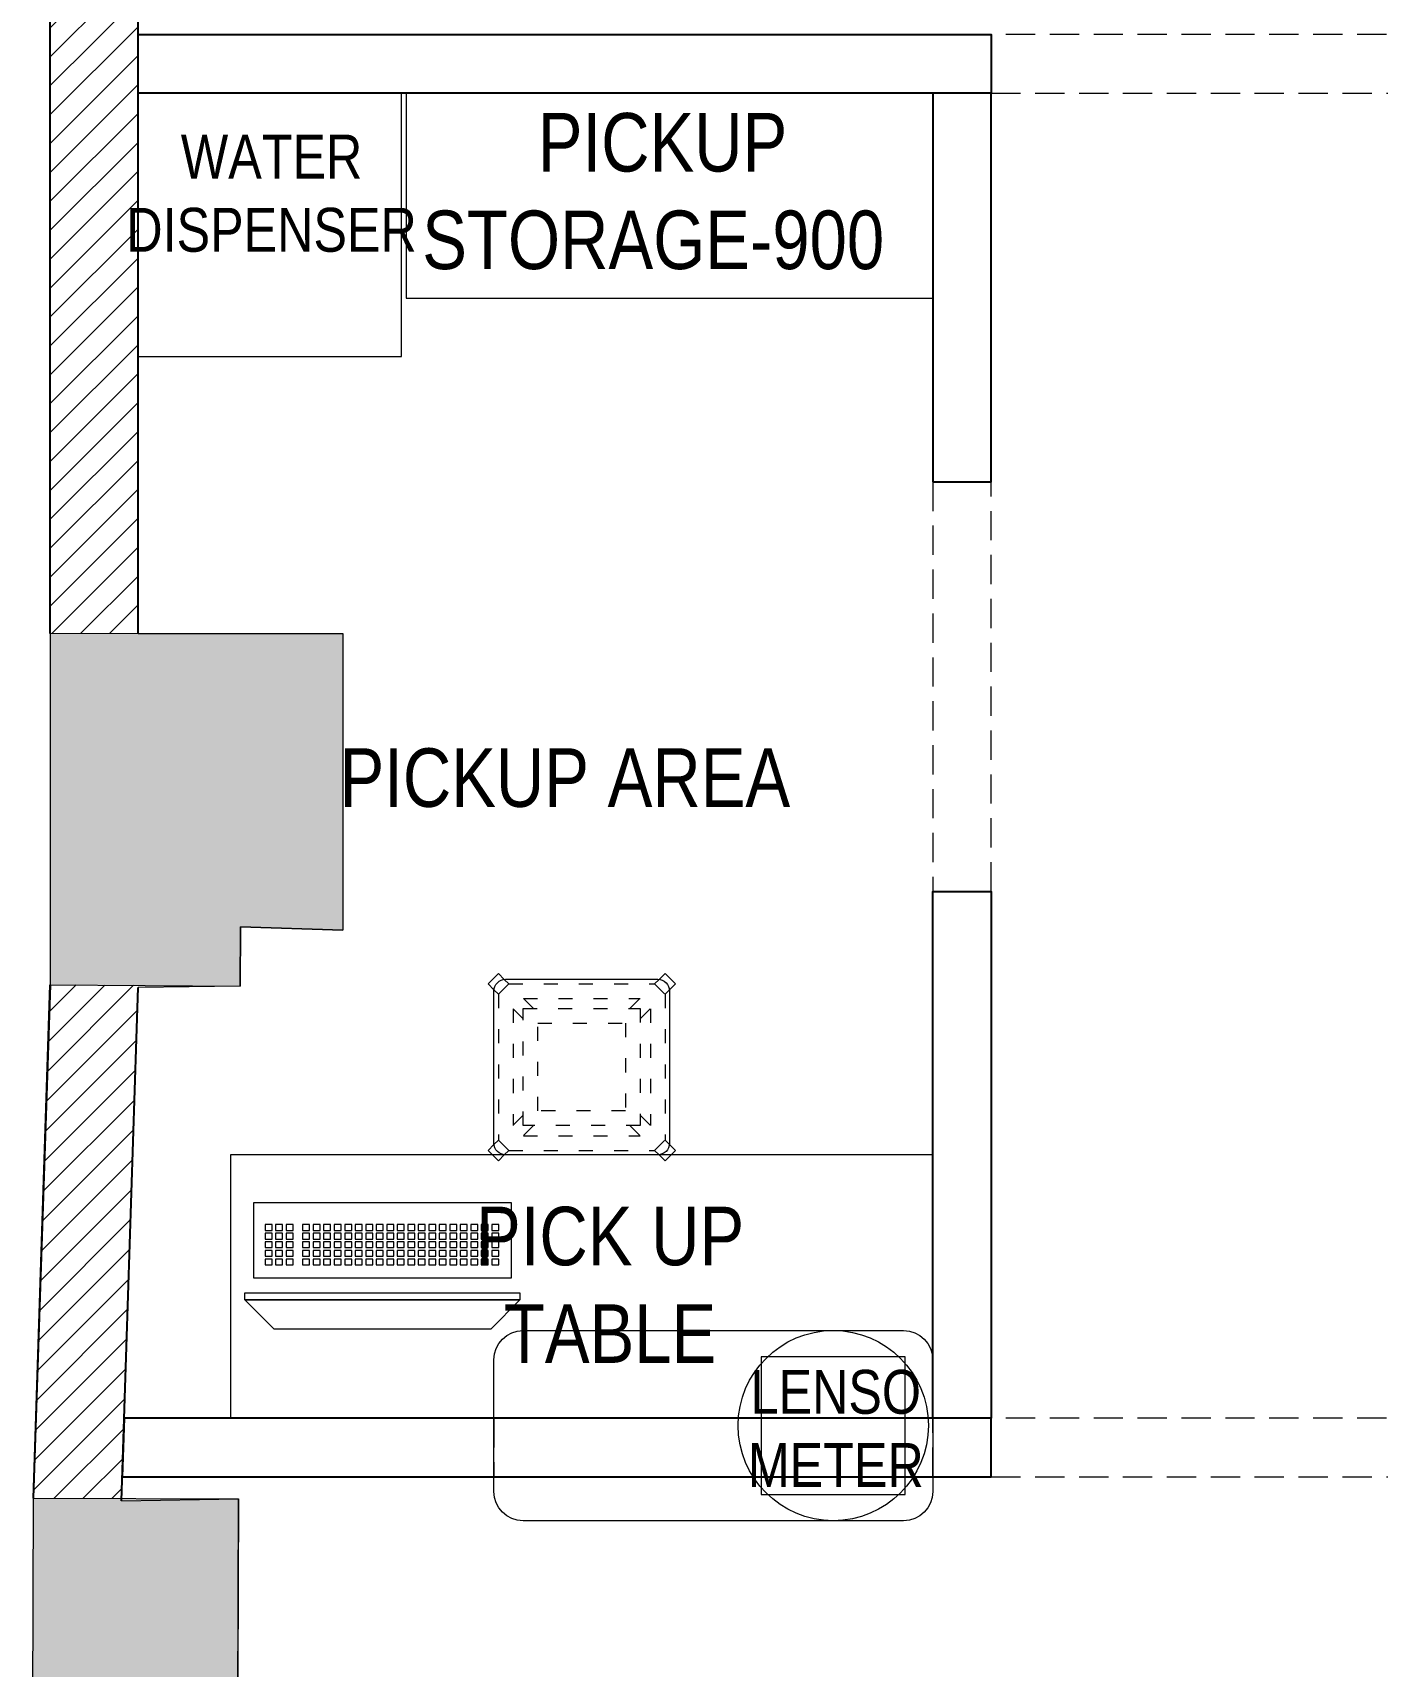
# Model space of a CAD drawing. Header units: millimetres. Extents: x 2038449 to 2043816, y 32056 to 43282.
# Drawn here: x 2038449 to 2040747, y 38844 to 41635 of the extents above; entities that cross this region are included whole.
import ezdxf

# ---------------------------------------------------------------- set-up
doc = ezdxf.new("R2010")
doc.units = ezdxf.units.MM
doc.header["$LTSCALE"] = 40
for name, pattern in [('a_p6_plan_L18$0$HIDDEN', [0.375, 0.25, -0.125]), ('ACAD_ISO03W100', [30, 12, -18]), ('CONTINOUS', [0])]:
    doc.linetypes.add(name, pattern=pattern)
doc.layers.add('A-CARPET AREA', color=3, linetype='CONTINOUS', lineweight=0, true_color=0x0aff0a)
for name, color, linetype, lineweight in [('A-COL', 243, 'Continuous', 9), ('column hatch', 5, 'Continuous', 0), ('LENS-CURTAIN', 5, 'a_p6_plan_L18$0$HIDDEN', 9), ('LENS-PARTITION', 21, 'Continuous', 25), ('LENS-TEXT', 31, 'Continuous', 5), ('LK-EQPMT', 3, 'Continuous', 18), ('LK-FF&E WALL', 1, 'Continuous', 9), ('LK-IT', 3, 'Continuous', 18), ('LN-ELEVATION-1', 81, 'Continuous', 13), ('LN-ELEVATION-2', 103, 'Continuous', 20), ('LN-ELEVATION-3', 125, 'a_p6_plan_L18$0$HIDDEN', 18), ('LN-ELEVATION-5', 167, 'Continuous', 5), ('LN-HATCH', 251, 'Continuous', 0)]:
    doc.layers.add(name, color=color, linetype=linetype, lineweight=lineweight)
doc.layers.add('A-WALL', color=1, linetype='Continuous')
doc.styles.add('LK TXT', font='Gill Sans MT Condensed Regular.ttf')

# ---------------------------------------------------------------- blocks, each defined once
blk = doc.blocks.new('A$C75d7f579')
at = {"layer": 'column hatch'}
h = blk.add_hatch(color=8, dxfattribs=at)
h.dxf.hatch_style = 1
h.paths.add_polyline_path([(-256.6079780915752, 8079.673272491403), (-581.6030162842943, 8079.673272491403), (-581.6030162842943, 7375.823397913016), (-256.6079780915752, 7375.823397913016)])
h.paths.add_polyline_path([(-81.60301628429443, 5405.555199018301), (-581.6030162842943, 5406.614464389393), (-581.6030162842943, 4806.525159805779), (-256.9772887667641, 4804.005820653634), (-256.6079780915752, 4905.52499772745), (-81.60301628522573, 4899.477931996603)])
h.paths.add_polyline_path([(2141.880220649764, 5406.321459848725), (1776.396983715705, 5406.321459848725), (1776.396983715705, 4835.277191560541), (2141.880220649764, 4822.648400156788)])
h.paths.add_polyline_path([(-260.1640168400481, 3928.011617040262), (-581.6030162842943, 3929.180961174192), (-581.6030162842943, 3928.614464389394), (-610.1618237765506, 3928.614464389394), (-611.7879389300942, 3481.614464389394), (-261.7879389300942, 3481.614464389394), (-261.7879389300942, 3631.614464389393), (-261.2423312878236, 3631.595611636615)])
h.paths.add_polyline_path([(-264.7879389300943, 1759.614464389393), (-461.7879389300942, 1759.614464389393), (-461.7879389300942, 766.6144643893931), (-264.7879389300943, 766.6144643893931)])
h.paths.add_polyline_path([(-461.7879389300942, 1759.614464389393), (-611.7879389300942, 1759.614464389393), (-611.7879389300942, 766.6144643893931), (-461.7879389300942, 766.6144643893931)])
h.paths.add_polyline_path([(4755.392021908424, 1651.614464389393), (4367.212061069905, 1651.614464389393), (4367.212061069905, 1349.614464389393), (4755.392021908424, 1349.614464389393)])
h.paths.add_polyline_path([(2279.212061069906, -1704.385535610606), (1987.212061069905, -1704.385535610606), (1987.212061069905, -1980.385535610607), (2279.212061069906, -1980.385535610607)])
h.paths.add_polyline_path([(2287.212061069906, -2600.385535610607), (1987.212061069905, -2600.385535610607), (1987.212061069905, -2946.385535610608), (2287.212061069906, -2946.385535610608)])
h.paths.add_polyline_path([(4755.392021908424, -2600.385535610607), (4377.212061069904, -2600.385535610607), (4377.212061069904, -2946.385535610608), (4755.392021908424, -2946.385535610608)])
h.paths.add_polyline_path([(4755.392021908424, -1697.385535610607), (4300.212061069905, -1697.385535610607), (4300.212061069905, -1988.385535610607), (4755.392021908424, -1988.385535610607)])
h.paths.add_polyline_path([(-116.7879389300942, -2618.385535610607), (-611.7879389300942, -2618.385535610607), (-611.7879389300942, -2946.385535610608), (-116.7879389300942, -2946.385535610608)])
h.paths.add_polyline_path([(-295.7879389300942, -1510.385535610607), (-611.7879389300942, -1510.385535610607), (-611.7879389300942, -1998.385535610607), (-80.78793893009423, -1998.385535610607), (-80.78793893009423, -1724.385535610607), (-295.7879389300942, -1724.385535610607)])
at = {"layer": 'LN-HATCH'}
h = blk.add_hatch(dxfattribs=at)
h.set_pattern_fill('ANSI31', color=256, scale=11, angle=180)
h.set_pattern_definition([(225, (-4754922.427738208, -37144.14399658749), (24.69570433294018, -24.69570433294018), [])])
h.paths.add_polyline_path([(-461.7879389300942, 766.6144643893931), (-611.7879389300942, 766.6144643893931), (-611.7879389300942, -1510.385535610607), (-461.7879389300942, -1510.385535610607)])
h.paths.add_polyline_path([(-461.7879389300942, 3481.614464389394), (-611.7879389300942, 3481.614464389394), (-611.7879389300942, 1759.614464389393), (-461.7879389300942, 1759.614464389393)])
h.paths.add_polyline_path([(-431.5548087889328, 4805.360673162213), (-581.5963854761792, 4806.525108345726), (-610.1593850394711, 3929.28484471771), (-460.0976688303053, 3928.73894397798)])
h.paths.add_polyline_path([(-431.6030162842944, 7375.823397913016), (-581.6030162842943, 7375.823397913016), (-581.6030162842943, 5406.614464389393), (-431.6030162842944, 5406.296684778062)])
h.paths.add_polyline_path([(-461.7879389300942, -1998.385535610607), (-606.7879389300942, -1998.385535610607), (-606.7879389300942, -2618.385535610607), (-461.7879389300942, -2618.385535610607)])
at = {"layer": 'A-COL'}
for p, q in [((-81.60301628429443, 5405.555199018301), (-581.6030162842943, 5406.614464389393)), ((-581.6030162842943, 5406.614464389393), (-581.6030162842943, 4806.321459848724)), ((-581.6030162842943, 5406.321459848725), (-581.6030162842943, 4806.321459848724)), ((-81.60301628429443, 5406.321459848725), (-81.60301628522573, 4899.477931996575)), ((-256.9772887667641, 4804.005820653634), (-256.6079780915752, 4905.52499772745)), ((-256.6079780915752, 4905.52499772745), (-81.60301628522573, 4899.477931996575)), ((-581.6030162842943, 4806.525159805779), (-256.9772887667641, 4804.005820653634)), ((-611.7879389300942, 3481.614464389394), (-610.1593850394711, 3929.28484471771)), ((-610.1593850394711, 3929.28484471771), (-260.1640168400481, 3928.011617040262)), ((-261.7879389300942, 3481.614464389394), (-260.1640168400481, 3928.011617040262))]:
    blk.add_line(p, q, dxfattribs=at)
at = {"layer": 'A-WALL'}
for p, q in [((-581.6030162842943, 5406.614464389393), (-581.6030162842943, 7375.823397913016)), ((-431.6030162842944, 5406.296684778062), (-431.6030162842944, 7375.823397913016)), ((-610.1593850394711, 3929.28484471771), (-581.5963854761792, 4806.525108345726)), ((-610.1593850394711, 3929.28484471771), (-581.6030162842943, 4806.321459848724)), ((-460.2388337096199, 3924.403421896976), (-431.6758341463282, 4801.643685524992))]:
    blk.add_line(p, q, dxfattribs=at)
blk = doc.blocks.new('*U34')
at = {"layer": 'LK-EQPMT', "ltscale": 12}
blk.add_lwpolyline([(5.986879315214991, 4.914598100478997), (-5.986879315214991, 4.914598100478997), (-5.986879315214991, -4.914598100478997), (5.986879315214991, -4.914598100478997)], close=True, dxfattribs=at)
blk = doc.blocks.new('*U35')
at = {"color": 0, "linetype": 'ByBlock', "lineweight": -2, "transparency": 16777216}
for p in [(0, 0), (17.96063794564497, 0), (35.92127589128995, 0), (53.88191383693492, 0), (71.8425517825799, 0), (89.80318972822487, 0), (107.7638276738698, 0), (125.7244656195148, 0), (143.6851035651598, 0), (161.6457415108048, 0), (179.6063794564497, 0), (197.5670174020947, 0), (215.5276553477397, 0), (233.4882932933847, 0), (251.4489312390296, 0), (269.4095691846746, 0), (287.3702071303196, 0), (305.3308450759646, 0), (323.2914830216096, 0), (-9e-16, -14.74379430143699), (-1.8e-15, -29.48758860287398), (17.96063794564497, -14.74379430143699), (17.96063794564497, -29.48758860287398), (35.92127589128995, -14.74379430143699), (35.92127589128995, -29.48758860287398), (53.88191383693492, -14.74379430143699), (53.88191383693492, -29.48758860287398), (71.8425517825799, -14.74379430143699), (71.8425517825799, -29.48758860287398), (89.80318972822487, -14.74379430143699), (89.80318972822487, -29.48758860287398), (107.7638276738698, -14.74379430143699), (107.7638276738698, -29.48758860287398), (125.7244656195148, -14.74379430143699), (125.7244656195148, -29.48758860287398), (143.6851035651598, -14.74379430143699), (143.6851035651598, -29.48758860287398), (161.6457415108048, -14.74379430143699), (161.6457415108048, -29.48758860287398), (179.6063794564497, -14.74379430143699), (179.6063794564497, -29.48758860287398), (197.5670174020947, -14.74379430143699), (197.5670174020947, -29.48758860287398), (215.5276553477397, -14.74379430143699), (215.5276553477397, -29.48758860287398), (233.4882932933847, -14.74379430143699), (233.4882932933847, -29.48758860287398), (251.4489312390296, -14.74379430143699), (251.4489312390296, -29.48758860287398), (269.4095691846746, -14.74379430143699), (269.4095691846746, -29.48758860287398), (287.3702071303196, -14.74379430143699), (287.3702071303196, -29.48758860287398), (305.3308450759646, -14.74379430143699), (305.3308450759646, -29.48758860287398), (323.2914830216096, -14.74379430143699), (323.2914830216096, -29.48758860287398), (-2.7e-15, -44.23138290431096), (-3.6e-15, -58.97517720574795), (17.96063794564497, -44.23138290431096), (17.96063794564497, -58.97517720574795), (35.92127589128995, -44.23138290431096), (35.92127589128994, -58.97517720574795), (53.88191383693492, -44.23138290431096), (53.88191383693492, -58.97517720574795), (71.8425517825799, -44.23138290431096), (71.8425517825799, -58.97517720574795), (89.80318972822487, -44.23138290431096), (89.80318972822487, -58.97517720574795), (107.7638276738698, -44.23138290431096), (107.7638276738698, -58.97517720574795), (125.7244656195148, -44.23138290431096), (125.7244656195148, -58.97517720574795), (143.6851035651598, -44.23138290431096), (143.6851035651598, -58.97517720574795), (161.6457415108048, -44.23138290431096), (161.6457415108048, -58.97517720574795), (179.6063794564497, -44.23138290431096), (179.6063794564497, -58.97517720574795), (197.5670174020947, -44.23138290431096), (197.5670174020947, -58.97517720574795), (215.5276553477397, -44.23138290431096), (215.5276553477397, -58.97517720574795), (233.4882932933847, -44.23138290431096), (233.4882932933847, -58.97517720574795), (251.4489312390296, -44.23138290431096), (251.4489312390296, -58.97517720574795), (269.4095691846746, -44.23138290431096), (269.4095691846746, -58.97517720574795), (287.3702071303196, -44.23138290431096), (287.3702071303196, -58.97517720574795), (305.3308450759646, -44.23138290431096), (305.3308450759646, -58.97517720574795), (323.2914830216096, -44.23138290431096), (323.2914830216096, -58.97517720574795)]:
    blk.add_blockref('*U34', p, dxfattribs=at)
blk = doc.blocks.new('*U32')
at = {"layer": 'LK-EQPMT', "ltscale": 12}
blk.add_lwpolyline([(5.986879315214991, 4.914598100478997), (-5.986879315214991, 4.914598100478997), (-5.986879315214991, -4.914598100478997), (5.986879315214991, -4.914598100478997)], close=True, dxfattribs=at)
blk = doc.blocks.new('*U33')
at = {"color": 0, "linetype": 'ByBlock', "lineweight": -2, "transparency": 16777216}
for p in [(0, 0), (17.96063794564497, 0), (35.92127589128995, 0), (-9e-16, -14.74379430143699), (-1.8e-15, -29.48758860287398), (17.96063794564497, -14.74379430143699), (17.96063794564497, -29.48758860287398), (35.92127589128995, -14.74379430143699), (35.92127589128995, -29.48758860287398), (-2.7e-15, -44.23138290431096), (-3.6e-15, -58.97517720574795), (17.96063794564497, -44.23138290431096), (17.96063794564497, -58.97517720574795), (35.92127589128995, -44.23138290431096), (35.92127589128994, -58.97517720574795)]:
    blk.add_blockref('*U32', p, dxfattribs=at)
blk = doc.blocks.new('KEYBOARD')
at = {"ltscale": 12}
blk.add_lwpolyline([(8.040144996717572, 2.91038e-11), (8.040144996717572, 129.0940371821052), (448.0401449967176, 129.0940371821052), (448.0401449967176, 2.91038e-11)], close=True, dxfattribs=at)
for name, p in [('*U35', (35.16895717114949, 101.6202952143818)), ('*U33', (386.6121428576974, 101.6202952143818))]:
    blk.add_blockref(name, p)
blk = doc.blocks.new('Pickup table PC')
at = {"layer": 'LN-ELEVATION-2', "ltscale": 0.5}
for points in [[(470, 50), (0, 50), (0, 62), (470, 62)], [(420, 0), (50, 0), (0, 50), (470, 50)]]:
    blk.add_lwpolyline(points, close=True, dxfattribs=at)
blk = doc.blocks.new('Stool')
at = {"layer": 'LN-ELEVATION-1', "ltscale": 0.5}
blk.add_lwpolyline([(-130, 300), (130, 300, -0.4142135623730951), (150, 280), (150, 20, -0.4142135623730951), (130, 0), (-130, 0, -0.4142135623730951), (-150, 20), (-150, 280, -0.4142135623730951)], format="xyb", close=True, dxfattribs=at)
at = {"layer": 'LN-ELEVATION-3', "linetype": 'ACAD_ISO03W100', "ltscale": 0.05}
for p, q in [((-82.3223304701969, 250), (-124.6966991401277, 292.374368671095)), ((-124.696699141059, 292.3743686703965), (124.6966991401277, 292.374368671095)), ((82.3223304701969, 250), (124.6966991401277, 292.374368671095)), ((-100, 232.3223304701969), (-142.3743686703965, 274.6966991415247)), ((-142.3743686708621, 274.6966991410591), (-142.3743686708621, 25.30330085894093)), ((-99.69669914059341, 267.3743686703965), (99.69669913966207, 267.374368671095)), ((100, 232.3223304701969), (142.3743686703965, 274.6966991415247)), ((142.3743686708621, 274.6966991410591), (142.3743686708621, 25.30330085894093)), ((-117.3743686703965, 249.6966991408263), (-117.3743686703965, 50.30330085847527)), ((117.3743686703965, 249.6966991408263), (117.3743686703965, 50.30330085847527)), ((-100, 67.67766952980308), (-142.3743686703965, 25.30330085847527)), ((100, 67.67766952980308), (142.3743686703965, 25.30330085847527)), ((-82.3223304701969, 50), (-124.6966991401277, 7.625631328905)), ((-99.69669914059341, 32.62563132960349), (99.69669913966207, 32.625631328905)), ((82.3223304701969, 50), (124.6966991401277, 7.625631328905)), ((-124.696699141059, 7.625631329603492), (124.6966991401277, 7.625631328905))]:
    blk.add_line(p, q, dxfattribs=at)
for points in [[(-132.2008663183078, 299.8785358476453), (-124.696699141059, 292.3743686703965), (-142.3743686708621, 274.6966991410591), (-149.8785358476452, 282.200866318075)], [(132.2008663183078, 299.8785358476453), (124.696699141059, 292.3743686703965), (142.3743686708621, 274.6966991410591), (149.8785358476452, 282.200866318075)], [(-132.2008663183078, 0.1214641523547471), (-124.696699141059, 7.625631329603492), (-142.3743686708621, 25.30330085894093), (-149.8785358476452, 17.79913368192501)], [(132.2008663183078, 0.1214641523547471), (124.696699141059, 7.625631329603492), (142.3743686708621, 25.30330085894093), (149.8785358476452, 17.79913368192501)]]:
    blk.add_lwpolyline(points, dxfattribs=at)
for points in [[(-100, 250), (100, 250), (100, 50), (-100, 50)], [(-75, 225), (75, 225), (75, 75), (-75, 75)]]:
    blk.add_lwpolyline(points, close=True, dxfattribs=at)
at = {"layer": 'LN-ELEVATION-5', "ltscale": 0.5}
for points in [[(-149.8785358476452, 282.200866318075), (-160.0520382001995, 292.3743686706293), (-142.3743686708621, 310.0520381999668), (-132.2008663183078, 299.8785358478782)], [(149.8785358476452, 282.200866318075), (160.0520382001995, 292.3743686706293), (142.3743686708621, 310.0520381999668), (132.2008663183078, 299.8785358478782)], [(-149.8785358476452, 17.79913368192501), (-160.0520382001995, 7.625631329370661), (-142.3743686708621, -10.05203819996677), (-132.2008663183078, 0.1214641521219164)], [(149.8785358476452, 17.79913368192501), (160.0520382001995, 7.625631329370661), (142.3743686708621, -10.05203819996677), (132.2008663183078, 0.1214641521219164)]]:
    blk.add_lwpolyline(points, dxfattribs=at)

msp = doc.modelspace()

# ---------------------------------------------------------------- linework, layer by layer
at = {"layer": 'A-CARPET AREA'}
msp.add_lwpolyline([(2043660.956932597, 36853.88502157951), (2043666.136893436, 39939.79555491757), (2043033.791118435, 39961.64542949596), (2043033.791118435, 41531.94382968152), (2042337.141855242, 41531.94382968152), (2042337.141855242, 41681.94382968152), (2043033.791118435, 41681.94382968152), (2043033.791118435, 43131.94382968152), (2041437.141855243, 43131.94382968152), (2041437.141855243, 41481.94382968152), (2041287.141855243, 41481.94382968152), (2041287.141855243, 43131.94382968152), (2038804.136893435, 43131.94382968152), (2038804.136893435, 42578.09395510313), (2038629.141855243, 42578.09395510313), (2038629.141855243, 40608.56724196819), (2038979.141855243, 40608.59201703883), (2038979.141855242, 40101.74848918669), (2038804.136893435, 40107.79555491756), (2038803.767582761, 40006.27637784375), (2038629.06903738, 40003.91424271509), (2038600.506037817, 39126.67397908709), (2038800.580854687, 39130.28217423038), (2038798.956932597, 38683.88502157951)], dxfattribs=at)
at = {"layer": 'LENS-CURTAIN', "ltscale": 5}
for points in [[(2040087.141855243, 41531.94382968152), (2040837.141855243, 41531.94382968152), (2040837.141855243, 41631.94382968152), (2040087.141855243, 41631.94382968152)], [(2039987.141855243, 40868.05876083167), (2039987.141855243, 40168.05876083168), (2040087.141855243, 40168.05876083168), (2040087.141855243, 40868.05876083167)], [(2039987.141855243, 39267.9750185209), (2039237.141855243, 39267.9750185209), (2039237.141855243, 39167.9750185209), (2039987.141855243, 39167.9750185209)], [(2040837.141855242, 39267.9750185209), (2040087.141855242, 39267.9750185209), (2040087.141855242, 39167.9750185209), (2040837.141855242, 39167.9750185209)]]:
    msp.add_lwpolyline(points, close=True, dxfattribs=at)
at = {"layer": 'LENS-PARTITION'}
for points in [[(2040087.141855243, 41531.94382968152), (2038629.141855243, 41531.94382968152), (2038629.141855243, 41631.94382968152), (2040087.141855243, 41631.94382968152)], [(2039987.141855243, 40868.05876083167), (2040087.141855243, 40868.05876083167), (2040087.141855243, 41531.94382968152), (2039987.141855243, 41531.94382968152)], [(2040087.141855243, 39267.9750185209), (2039987.141855243, 39267.9750185209), (2039987.141855243, 40168.05876083168), (2040087.141855243, 40168.05876083168)], [(2038601.850802325, 39167.9750185209), (2040087.141855242, 39167.9750185209), (2040087.141855242, 39267.9750185209), (2038605.106808775, 39267.9750185209)]]:
    msp.add_lwpolyline(points, close=True, dxfattribs=at)
at = {"layer": 'LK-EQPMT'}
msp.add_lwpolyline([(2039940.038210373, 39137.9750133502), (2039940.038210373, 39372.9750133502), (2039694.038210372, 39372.9750133502), (2039694.038210372, 39137.9750133502)], close=True, dxfattribs=at)
at = {"layer": 'LK-FF&E WALL'}
for points in [[(2038629.141855242, 41081.94382968152), (2039079.141855242, 41081.94382968152), (2039079.141855242, 41531.94382968152), (2038629.141855242, 41531.94382968152)], [(2039987.141855243, 41531.94382968152), (2039087.141855243, 41531.94382968152), (2039087.141855243, 41181.94382968152), (2039987.141855243, 41181.94382968152)], [(2038787.141855243, 39267.9750185209), (2039987.141855243, 39267.9750185209), (2039987.141855243, 39717.9750185209), (2038787.141855243, 39717.9750185209)]]:
    msp.add_lwpolyline(points, close=True, dxfattribs=at)
msp.add_lwpolyline([(2039237.141855243, 39142.97501786152), (2039237.141855243, 39367.97500883887, -0.4142135623730951), (2039287.141855243, 39417.97500883887), (2039937.141855243, 39417.97500883887, -0.4142135623730951), (2039987.141855243, 39367.97500883887), (2039987.141855243, 39142.97501786152, -0.4142135623730951), (2039937.141855243, 39092.97501786152), (2039287.141855243, 39092.97501786152, -0.4142135623730951)], format="xyb", close=True, dxfattribs=at)
msp.add_circle((2039817.038210372, 39255.47501335019), 162.4999954886734, dxfattribs=at)

# ---------------------------------------------------------------- block references
at = {"layer": 'A-CARPET AREA'}
msp.add_blockref('A$C75d7f579', (2039060.744871527, 35202.27055719012), dxfattribs=at)
at = {"layer": 'LK-FF&E WALL'}
msp.add_blockref('Stool', (2039387.141855243, 39717.9750185209), dxfattribs=at)
at = {"layer": 'LK-IT', "ltscale": 0.5, "rotation": 180}
msp.add_blockref('KEYBOARD', (2039274.723777632, 39636.51727471987), dxfattribs=at)
at = {"layer": 'LK-IT'}
msp.add_blockref('Pickup table PC', (2038811.683632636, 39420.30218695649), dxfattribs=at)

# ---------------------------------------------------------------- texts
at = {"layer": 'LENS-TEXT', "color": 0, "linetype": 'Continuous', "ltscale": 3, "attachment_point": 5, "style": 'LK TXT'}
for s, width, gutter_width, insert, char_height in [(' PICKUP STORAGE-900', 540.157610596157, 0.9999999999999992, (2039509.366763461, 41363.99963712883), 100), ('WATER \\PDISPENSER', 264.1621858484572, 0.7499999999999996, (2038857.148547051, 41360.5184439528), 75), ('PICKUP AREA', 1062.369003795761, 0.9999999999999992, (2039358.322382876, 40361.86230271595), 100), ('PICK UP TABLE', 783.9636358173434, 0.9999999999999992, (2039435.709973576, 39495.98486528365), 100), ('LENSO\\PMETER', 353.0555573365615, 0.5, (2039821.338297484, 39250.65751177014), 75)]:
    msp.add_mtext_dynamic_manual_height_columns(s, width=width, gutter_width=gutter_width, heights=[0], dxfattribs=dict(at, insert=insert, char_height=char_height))

doc.saveas('drawing.dxf')
